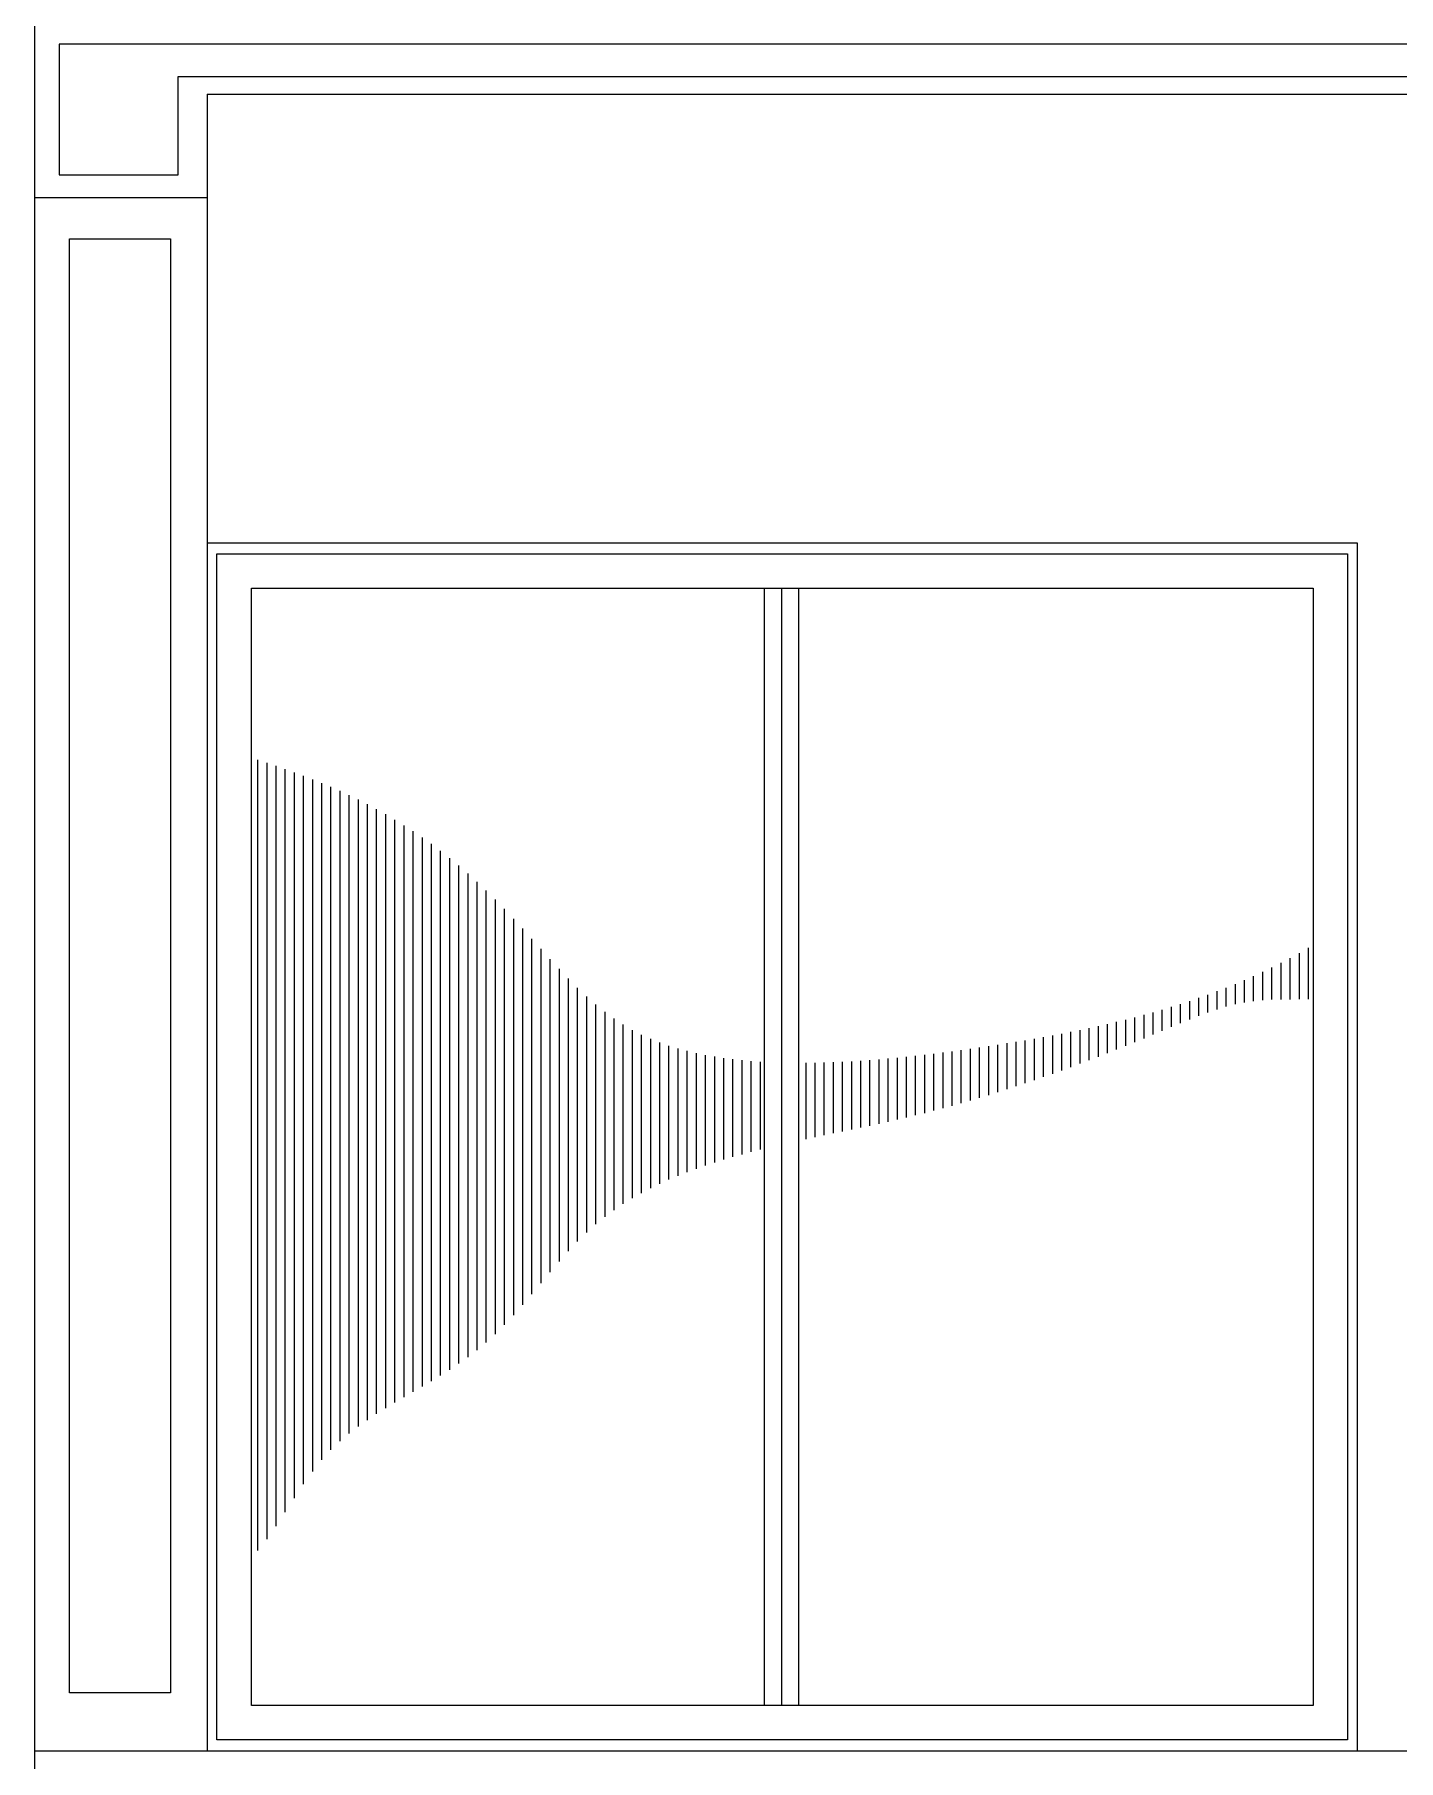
# Model space of a CAD drawing. Extents: x 152 to 700, y -120 to 84.
# Drawn here: x 156.08 to 158.451, y 58.139 to 61.139 of the extents above; entities that cross this region are included whole.
import ezdxf

# ---------------------------------------------------------------- set-up
doc = ezdxf.new("R2010")
doc.units = 0
doc.header["$LTSCALE"] = 0.03
doc.layers.get('0').update_dxf_attribs({"linetype": 'CONTINUOUS'})
doc.layers.add('CALIDAD', color=30, linetype='CONTINUOUS')
doc.layers.add('MUEBLES', color=8, linetype='CONTINUOUS')

msp = doc.modelspace()

# ---------------------------------------------------------------- hatches: boundary and pattern name
at = {"layer": 'MUEBLES', "ltscale": 5}
h = msp.add_hatch(dxfattribs=at)
h.set_pattern_fill('ANSI31', color=256, scale=0.005, angle=45, style=0)
h.set_pattern_definition([(90, (-65.463901, -3.284506), (-0.015875, 2e-18), [])])
edge = h.paths.add_edge_path()
edge.add_spline(control_points=[(157.2797, 59.1837), (157.3022, 59.1905), (157.3251, 59.1966), (157.3483, 59.2023)], knot_values=[1.354349, 1.354349, 1.354349, 1.354349, 1.42354, 1.42354, 1.42354, 1.42354], degree=3, periodic=0)
edge.add_line((157.3483, 59.2023), (157.3483, 59.353))
edge.add_spline(control_points=[(157.3483, 59.353), (157.3454, 59.3531), (157.3425, 59.3533), (157.3396, 59.3535)], knot_values=[1.582308, 1.582308, 1.582308, 1.582308, 1.590972, 1.590972, 1.590972, 1.590972], degree=3, periodic=0)
edge.add_spline(control_points=[(157.3396, 59.3535), (157.3161, 59.355), (157.2933, 59.3574), (157.2713, 59.3608)], knot_values=[1.512273, 1.512273, 1.512273, 1.512273, 1.582308, 1.582308, 1.582308, 1.582308], degree=3, periodic=0)
edge.add_spline(control_points=[(157.2713, 59.3608), (157.241, 59.3654), (157.2121, 59.3719), (157.1853, 59.3805)], knot_values=[1.415756, 1.415756, 1.415756, 1.415756, 1.512273, 1.512273, 1.512273, 1.512273], degree=3, periodic=0)
edge.add_spline(control_points=[(157.1853, 59.3805), (157.1764, 59.3834), (157.1676, 59.3865), (157.1592, 59.3899)], knot_values=[1.383563, 1.383563, 1.383563, 1.383563, 1.415756, 1.415756, 1.415756, 1.415756], degree=3, periodic=0)
edge.add_spline(control_points=[(157.1592, 59.3899), (157.1503, 59.3934), (157.1382, 59.3988), (157.1266, 59.4047), (157.1233, 59.4065)], knot_values=[1.336162, 1.336162, 1.336162, 1.336162, 1.369766, 1.383563, 1.383563, 1.383563, 1.383563], degree=3, periodic=0)
edge.add_spline(control_points=[(157.1233, 59.4065), (157.1154, 59.4107), (157.1077, 59.4152), (157.1003, 59.42)], knot_values=[1.303284, 1.303284, 1.303284, 1.303284, 1.336162, 1.336162, 1.336162, 1.336162], degree=3, periodic=0)
edge.add_spline(control_points=[(157.1003, 59.42), (157.0927, 59.4248), (157.0852, 59.4299), (157.078, 59.4353)], knot_values=[1.269607, 1.269607, 1.269607, 1.269607, 1.303284, 1.303284, 1.303284, 1.303284], degree=3, periodic=0)
edge.add_spline(control_points=[(157.078, 59.4353), (157.0681, 59.4427), (157.0585, 59.4505), (157.0491, 59.4588)], knot_values=[1.223233, 1.223233, 1.223233, 1.223233, 1.269607, 1.269607, 1.269607, 1.269607], degree=3, periodic=0)
edge.add_spline(control_points=[(157.0491, 59.4588), (157.0399, 59.4668), (157.0309, 59.4753), (157.022, 59.4841)], knot_values=[1.177781, 1.177781, 1.177781, 1.177781, 1.223233, 1.223233, 1.223233, 1.223233], degree=3, periodic=0)
edge.add_spline(control_points=[(157.022, 59.4841), (157.0096, 59.4963), (156.9975, 59.5091), (156.9852, 59.5225)], knot_values=[1.114432, 1.114432, 1.114432, 1.114432, 1.177781, 1.177781, 1.177781, 1.177781], degree=3, periodic=0)
edge.add_spline(control_points=[(156.9852, 59.5225), (156.9603, 59.5496), (156.935, 59.5788), (156.9069, 59.6087)], knot_values=[0.985316, 0.985316, 0.985316, 0.985316, 1.114432, 1.114432, 1.114432, 1.114432], degree=3, periodic=0)
edge.add_spline(control_points=[(156.9069, 59.6087), (156.8896, 59.6272), (156.8712, 59.6459), (156.8511, 59.6646)], knot_values=[0.905512, 0.905512, 0.905512, 0.905512, 0.985316, 0.985316, 0.985316, 0.985316], degree=3, periodic=0)
edge.add_spline(control_points=[(156.8511, 59.6646), (156.8265, 59.6876), (156.7995, 59.7104), (156.769, 59.7328)], knot_values=[0.807856, 0.807856, 0.807856, 0.807856, 0.905512, 0.905512, 0.905512, 0.905512], degree=3, periodic=0)
edge.add_spline(control_points=[(156.769, 59.7328), (156.7477, 59.7483), (156.7248, 59.7635), (156.6997, 59.7783)], knot_values=[0.739892, 0.739892, 0.739892, 0.739892, 0.807856, 0.807856, 0.807856, 0.807856], degree=3, periodic=0)
edge.add_spline(control_points=[(156.6997, 59.7783), (156.6764, 59.7921), (156.6513, 59.8054), (156.6241, 59.8183)], knot_values=[0.676573, 0.676573, 0.676573, 0.676573, 0.739892, 0.739892, 0.739892, 0.739892], degree=3, periodic=0)
edge.add_spline(control_points=[(156.6241, 59.8183), (156.6086, 59.8255), (156.5866, 59.8352), (156.5633, 59.8445), (156.557, 59.8469)], knot_values=[0.627562, 0.627562, 0.627562, 0.627562, 0.663587, 0.676573, 0.676573, 0.676573, 0.676573], degree=3, periodic=0)
edge.add_spline(control_points=[(156.557, 59.8469), (156.5262, 59.8589), (156.4933, 59.8703), (156.4592, 59.881)], knot_values=[0.563668, 0.563668, 0.563668, 0.563668, 0.627562, 0.627562, 0.627562, 0.627562], degree=3, periodic=0)
edge.add_spline(control_points=[(156.4592, 59.881), (156.4587, 59.8811), (156.4581, 59.8813), (156.4575, 59.8815)], knot_values=[0.562603, 0.562603, 0.562603, 0.562603, 0.563668, 0.563668, 0.563668, 0.563668], degree=3, periodic=0)
edge.add_line((156.4575, 59.8815), (156.4575, 58.4908))
edge.add_spline(control_points=[(156.4575, 58.4908), (156.461, 58.4946), (156.4644, 58.4985), (156.4677, 58.5025)], knot_values=[2.505486, 2.505486, 2.505486, 2.505486, 2.520846, 2.520846, 2.520846, 2.520846], degree=3, periodic=0)
edge.add_spline(control_points=[(156.4677, 58.5025), (156.4825, 58.5201), (156.4957, 58.539), (156.5084, 58.5582)], knot_values=[2.437101, 2.437101, 2.437101, 2.437101, 2.505486, 2.505486, 2.505486, 2.505486], degree=3, periodic=0)
edge.add_spline(control_points=[(156.5084, 58.5582), (156.5226, 58.5799), (156.5363, 58.602), (156.5508, 58.623)], knot_values=[2.360023, 2.360023, 2.360023, 2.360023, 2.437101, 2.437101, 2.437101, 2.437101], degree=3, periodic=0)
edge.add_spline(control_points=[(156.5508, 58.623), (156.5591, 58.635), (156.5677, 58.6467), (156.5768, 58.6578)], knot_values=[2.316044, 2.316044, 2.316044, 2.316044, 2.360023, 2.360023, 2.360023, 2.360023], degree=3, periodic=0)
edge.add_spline(control_points=[(156.5768, 58.6578), (156.5812, 58.6631), (156.5886, 58.6716), (156.5964, 58.6796), (156.5995, 58.6826)], knot_values=[2.281645, 2.281645, 2.281645, 2.281645, 2.30273, 2.316044, 2.316044, 2.316044, 2.316044], degree=3, periodic=0)
edge.add_spline(control_points=[(156.5995, 58.6826), (156.6089, 58.6918), (156.6188, 58.7005), (156.6292, 58.7087)], knot_values=[2.24122, 2.24122, 2.24122, 2.24122, 2.281645, 2.281645, 2.281645, 2.281645], degree=3, periodic=0)
edge.add_spline(control_points=[(156.6292, 58.7087), (156.6427, 58.7195), (156.657, 58.7295), (156.6718, 58.7391)], knot_values=[2.188443, 2.188443, 2.188443, 2.188443, 2.24122, 2.24122, 2.24122, 2.24122], degree=3, periodic=0)
edge.add_spline(control_points=[(156.6718, 58.7391), (156.6795, 58.7442), (156.6873, 58.7491), (156.6952, 58.7539)], knot_values=[2.160848, 2.160848, 2.160848, 2.160848, 2.188443, 2.188443, 2.188443, 2.188443], degree=3, periodic=0)
edge.add_spline(control_points=[(156.6952, 58.7539), (156.7229, 58.7708), (156.7515, 58.7869), (156.7795, 58.8039)], knot_values=[2.064295, 2.064295, 2.064295, 2.064295, 2.160848, 2.160848, 2.160848, 2.160848], degree=3, periodic=0)
edge.add_spline(control_points=[(156.7795, 58.8039), (156.795, 58.8134), (156.8104, 58.8232), (156.8251, 58.8337)], knot_values=[2.010504, 2.010504, 2.010504, 2.010504, 2.064295, 2.064295, 2.064295, 2.064295], degree=3, periodic=0)
edge.add_spline(control_points=[(156.8251, 58.8337), (156.8365, 58.8417), (156.8478, 58.8502), (156.8586, 58.8593), (156.8588, 58.8595)], knot_values=[1.968355, 1.968355, 1.968355, 1.968355, 2.009758, 2.010504, 2.010504, 2.010504, 2.010504], degree=3, periodic=0)
edge.add_spline(control_points=[(156.8588, 58.8595), (156.8705, 58.8694), (156.8817, 58.88), (156.8925, 58.891)], knot_values=[1.9224, 1.9224, 1.9224, 1.9224, 1.968355, 1.968355, 1.968355, 1.968355], degree=3, periodic=0)
edge.add_spline(control_points=[(156.8925, 58.891), (156.9043, 58.903), (156.9157, 58.9156), (156.9267, 58.9283)], knot_values=[1.872248, 1.872248, 1.872248, 1.872248, 1.9224, 1.9224, 1.9224, 1.9224], degree=3, periodic=0)
edge.add_spline(control_points=[(156.9267, 58.9283), (156.9527, 58.9583), (156.9773, 58.9895), (157.0034, 59.0186)], knot_values=[1.754587, 1.754587, 1.754587, 1.754587, 1.872248, 1.872248, 1.872248, 1.872248], degree=3, periodic=0)
edge.add_spline(control_points=[(157.0034, 59.0186), (157.0123, 59.0286), (157.0215, 59.0383), (157.0309, 59.0477)], knot_values=[1.714071, 1.714071, 1.714071, 1.714071, 1.754587, 1.754587, 1.754587, 1.754587], degree=3, periodic=0)
edge.add_spline(control_points=[(157.0309, 59.0477), (157.0376, 59.0543), (157.0514, 59.0673), (157.066, 59.0792), (157.0734, 59.0849)], knot_values=[1.65607, 1.65607, 1.65607, 1.65607, 1.685045, 1.714071, 1.714071, 1.714071, 1.714071], degree=3, periodic=0)
edge.add_spline(control_points=[(157.0734, 59.0849), (157.0829, 59.0922), (157.0927, 59.0991), (157.1027, 59.1056)], knot_values=[1.619121, 1.619121, 1.619121, 1.619121, 1.65607, 1.65607, 1.65607, 1.65607], degree=3, periodic=0)
edge.add_spline(control_points=[(157.1027, 59.1056), (157.1138, 59.1128), (157.1252, 59.1196), (157.1368, 59.126)], knot_values=[1.578286, 1.578286, 1.578286, 1.578286, 1.619121, 1.619121, 1.619121, 1.619121], degree=3, periodic=0)
edge.add_spline(control_points=[(157.1368, 59.126), (157.1476, 59.1318), (157.1585, 59.1373), (157.1696, 59.1425)], knot_values=[1.540851, 1.540851, 1.540851, 1.540851, 1.578286, 1.578286, 1.578286, 1.578286], degree=3, periodic=0)
edge.add_spline(control_points=[(157.1696, 59.1425), (157.2046, 59.1588), (157.2415, 59.1722), (157.2797, 59.1837)], knot_values=[1.42354, 1.42354, 1.42354, 1.42354, 1.540851, 1.540851, 1.540851, 1.540851], degree=3, periodic=0)
edge = h.paths.add_edge_path()
edge.add_spline(control_points=[(157.4083, 59.2162), (157.4657, 59.2287), (157.5566, 59.2461), (157.6424, 59.2679), (157.673, 59.2764)], knot_values=[1.029157, 1.029157, 1.029157, 1.029157, 1.198843, 1.294994, 1.294994, 1.294994, 1.294994], degree=3, periodic=0)
edge.add_spline(control_points=[(157.673, 59.2764), (157.7922, 59.3093), (157.9325, 59.3609), (158.085, 59.4263), (158.1134, 59.4366)], knot_values=[0.564268, 0.564268, 0.564268, 0.564268, 0.938467, 1.029157, 1.029157, 1.029157, 1.029157], degree=3, periodic=0)
edge.add_spline(control_points=[(158.1134, 59.4366), (158.1281, 59.442), (158.1425, 59.4468), (158.1562, 59.4505)], knot_values=[0.517147, 0.517147, 0.517147, 0.517147, 0.564268, 0.564268, 0.564268, 0.564268], degree=3, periodic=0)
edge.add_spline(control_points=[(158.1562, 59.4505), (158.16, 59.4515), (158.1724, 59.4547), (158.1843, 59.4568), (158.1925, 59.458)], knot_values=[0.473914, 0.473914, 0.473914, 0.473914, 0.486686, 0.517147, 0.517147, 0.517147, 0.517147], degree=3, periodic=0)
edge.add_spline(control_points=[(158.1925, 59.458), (158.2031, 59.4595), (158.2134, 59.4604), (158.2236, 59.461)], knot_values=[0.434463, 0.434463, 0.434463, 0.434463, 0.473914, 0.473914, 0.473914, 0.473914], degree=3, periodic=0)
edge.add_spline(control_points=[(158.2236, 59.461), (158.2349, 59.4616), (158.246, 59.4618), (158.2575, 59.4618)], knot_values=[0.391363, 0.391363, 0.391363, 0.391363, 0.434463, 0.434463, 0.434463, 0.434463], degree=3, periodic=0)
edge.add_spline(control_points=[(158.2575, 59.4618), (158.2718, 59.4619), (158.2865, 59.4619), (158.3023, 59.4623)], knot_values=[0.337644, 0.337644, 0.337644, 0.337644, 0.391363, 0.391363, 0.391363, 0.391363], degree=3, periodic=0)
edge.add_line((158.3023, 59.4623), (158.3023, 59.5559))
edge.add_spline(control_points=[(158.3023, 59.5559), (158.2945, 59.5513), (158.2862, 59.5465), (158.2779, 59.5419), (158.2774, 59.5416)], knot_values=[2.517897, 2.517897, 2.517897, 2.517897, 2.545449, 2.547106, 2.547106, 2.547106, 2.547106], degree=3, periodic=0)
edge.add_spline(control_points=[(158.2774, 59.5416), (158.2511, 59.527), (158.2243, 59.5136), (158.1971, 59.5014)], knot_values=[2.425639, 2.425639, 2.425639, 2.425639, 2.517897, 2.517897, 2.517897, 2.517897], degree=3, periodic=0)
edge.add_spline(control_points=[(158.1971, 59.5014), (158.1657, 59.4873), (158.1337, 59.4747), (158.1011, 59.4634)], knot_values=[2.31968, 2.31968, 2.31968, 2.31968, 2.425639, 2.425639, 2.425639, 2.425639], degree=3, periodic=0)
edge.add_spline(control_points=[(158.1011, 59.4634), (158.0548, 59.4473), (158.0071, 59.4337), (157.9581, 59.4219)], knot_values=[2.169611, 2.169611, 2.169611, 2.169611, 2.31968, 2.31968, 2.31968, 2.31968], degree=3, periodic=0)
edge.add_spline(control_points=[(157.9581, 59.4219), (157.9055, 59.4093), (157.8514, 59.3988), (157.7955, 59.3895)], knot_values=[2.008946, 2.008946, 2.008946, 2.008946, 2.169611, 2.169611, 2.169611, 2.169611], degree=3, periodic=0)
edge.add_spline(control_points=[(157.7955, 59.3895), (157.7734, 59.3858), (157.7191, 59.3774), (157.6632, 59.3697), (157.6301, 59.3658)], knot_values=[1.854556, 1.854556, 1.854556, 1.854556, 1.918098, 2.008946, 2.008946, 2.008946, 2.008946], degree=3, periodic=0)
edge.add_spline(control_points=[(157.6301, 59.3658), (157.5884, 59.3609), (157.5463, 59.3568), (157.5049, 59.3543)], knot_values=[1.73976, 1.73976, 1.73976, 1.73976, 1.854556, 1.854556, 1.854556, 1.854556], degree=3, periodic=0)
edge.add_spline(control_points=[(157.5049, 59.3543), (157.4722, 59.3522), (157.4399, 59.3511), (157.4083, 59.3512)], knot_values=[1.649247, 1.649247, 1.649247, 1.649247, 1.73976, 1.73976, 1.73976, 1.73976], degree=3, periodic=0)
edge.add_line((157.4083, 59.3512), (157.4083, 59.2162))

# ---------------------------------------------------------------- linework, layer by layer
at = {"ltscale": 0.03}
for p, q in [((156.0804, 61.1554), (156.0804, 54.7054)), ((156.3804, 61.0354), (156.3804, 58.1554)), ((156.3804, 61.0354), (165.4054, 61.0354)), ((156.0804, 60.8554), (156.3804, 60.8554)), ((156.3804, 60.2554), (158.3787, 60.2554)), ((158.3787, 60.2554), (158.3787, 58.1554)), ((156.0804, 58.1554), (161.1554, 58.1554))]:
    msp.add_line(p, q, dxfattribs=at)
at = {"layer": 'CALIDAD', "ltscale": 0.03}
for p, q in [((165.4668, 61.1223), (156.1234, 61.1223)), ((156.1234, 61.1223), (156.1234, 60.8949)), ((156.3301, 61.0661), (165.4668, 61.0661)), ((156.3301, 60.8949), (156.3301, 61.0661)), ((156.1234, 60.8949), (156.3301, 60.8949))]:
    msp.add_line(p, q, dxfattribs=at)
msp.add_lwpolyline([(156.141, 60.7836), (156.3167, 60.7836), (156.3167, 58.2566), (156.141, 58.2566)], close=True, dxfattribs=at)
at = {"layer": 'MUEBLES', "ltscale": 0.03}
for p, q in [((156.3975, 60.2364), (158.3623, 60.2364)), ((156.3975, 58.1746), (156.3975, 60.2364)), ((158.3623, 60.2364), (158.3623, 58.1746)), ((156.4575, 60.1764), (158.3023, 60.1764)), ((156.4575, 58.2346), (156.4575, 60.1764)), ((157.3483, 60.1764), (157.3483, 58.2346)), ((157.3783, 60.1764), (157.3783, 58.2346)), ((157.4083, 60.1764), (157.4083, 58.2346)), ((158.3023, 60.1764), (158.3023, 58.2346)), ((158.3023, 58.2346), (156.4575, 58.2346)), ((158.3623, 58.1746), (156.3975, 58.1746))]:
    msp.add_line(p, q, dxfattribs=at)

doc.saveas('drawing.dxf')
